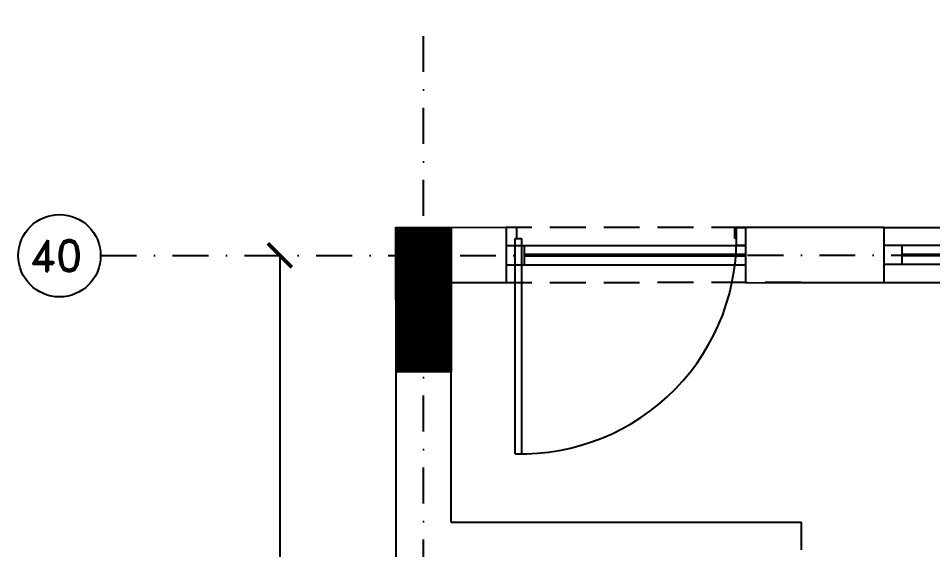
# Model space of a CAD drawing. Extents: x -437689 to -407696, y -55787 to -37037.
# Drawn here: x -425697 to -423787, y -47904 to -46795 of the extents above; entities that cross this region are included whole.
import ezdxf

# ---------------------------------------------------------------- set-up
doc = ezdxf.new("R2010")
doc.units = 0
doc.header["$LTSCALE"] = 150
doc.header["$MEASUREMENT"] = 0
for name, pattern in [('CENTER', [2, 1.25, -0.25, 0.25, -0.25]), ('DASHDOT', [1, 0.5, -0.25, 0, -0.25]), ('DASHED', [0.75, 0.5, -0.25]), ('HIDDEN', [9.525, 6.35, -3.175])]:
    doc.linetypes.add(name, pattern=pattern)
doc.layers.get('0').update_dxf_attribs({"linetype": 'CONTINUOUS'})
for name, color, linetype in [('COL', 2, 'CONTINUOUS'), ('DIM-NEW', 7, 'CONTINUOUS'), ('DOOR', 31, 'CONTINUOUS'), ('GRID', 252, 'DASHDOT'), ('TEXT', 7, 'CONTINUOUS'), ('VENT', 8, 'HIDDEN'), ('WALL', 7, 'CONTINUOUS'), ('WIN-1', 56, 'CONTINUOUS')]:
    doc.layers.add(name, color=color, linetype=linetype)
doc.styles.add('ROMAND', font='ROMAND', dxfattribs={"height": 300})

msp = doc.modelspace()

# ---------------------------------------------------------------- linework, layer by layer
at = {"color": 0, "linetype": 'ByBlock', "const_width": 7.5}
msp.add_lwpolyline([(-425125.8, -47314.8), (-425175.8, -47264.8)], dxfattribs=at)
at = {"layer": 'COL'}
for p, q in [((-424908.3, -47232), (-424793.3, -47232)), ((-424908.3, -47232), (-424793.3, -47232)), ((-424908.1, -47532), (-424793.1, -47532)), ((-424908.1, -47532), (-424793.1, -47532))]:
    msp.add_line(p, q, dxfattribs=at)
at = {"layer": 'COL', "const_width": 115}
for points in [[(-424850.8, -47232), (-424850.6, -47532)], [(-424850.6, -47532), (-424850.8, -47232)]]:
    msp.add_lwpolyline(points, dxfattribs=at)
at = {"layer": 'COL'}
for points in [[(-424908.3, -47232), (-424908.1, -47532), (-424908.1, -47532), (-424793.1, -47532), (-424793.3, -47232)], [(-424908.1, -47532), (-424908.3, -47232), (-424908.3, -47232), (-424793.3, -47232), (-424793.1, -47532)]]:
    msp.add_lwpolyline(points, close=True, dxfattribs=at)
at = {"layer": 'DIM-NEW', "color": 252, "linetype": 'CENTER', "ltscale": 900}
msp.add_line((-425150.8, -47289.8), (-425149.6, -50289.8), dxfattribs=at)
at = {"layer": 'DOOR', "color": 8}
for p, q in [((-424655.8, -47231.9), (-424678.3, -47231.9)), ((-424678.3, -47231.9), (-424678.3, -47269.4)), ((-424655.8, -47254.4), (-424655.8, -47231.9)), ((-424200.8, -47231.8), (-424178.3, -47231.8)), ((-424200.8, -47254.3), (-424200.8, -47231.8)), ((-424178.3, -47231.8), (-424178.3, -47269.3)), ((-424659.3, -47703.9), (-424659.5, -47254.4)), ((-424659.5, -47254.4), (-424646.4, -47254.4)), ((-424659.5, -47269.4), (-424659.5, -47254.4)), ((-424659.5, -47254.4), (-424655.8, -47254.4)), ((-424646.4, -47254.4), (-424646.2, -47704.1)), ((-424197, -47254.3), (-424200.8, -47254.3)), ((-424197, -47269.3), (-424197, -47254.3)), ((-424678.3, -47269.4), (-424659.5, -47269.4)), ((-424178.3, -47269.3), (-424197, -47269.3))]:
    msp.add_line(p, q, dxfattribs=at)
msp.add_arc((-424646.4, -47254.4), 449.6, 268.3498, 2.891, dxfattribs=at)
at = {"layer": 'GRID'}
for p, q in [((-424849.1, -51410), (-424850.9, -46795)), ((-425525, -47290.4), (-422650.4, -47288.6))]:
    msp.add_line(p, q, dxfattribs=at)
at = {"layer": 'TEXT', "linetype": 'CONTINUOUS'}
msp.add_circle((-425611, -47290.5), 86, dxfattribs=at)
at = {"layer": 'VENT'}
msp.add_line((-423852, -47269.1), (-423852, -47309.1), dxfattribs=at)
at = {"layer": 'VENT', "const_width": 7.5}
msp.add_lwpolyline([(-423304.4, -47288.9), (-423852, -47289.1)], dxfattribs=at)
at = {"layer": 'WALL', "linetype": 'CONTINUOUS'}
for p, q in [((-424910.9, -47232), (-424830.8, -47232)), ((-424908.3, -47232), (-424793.3, -47232)), ((-424678.3, -47231.9), (-424793.3, -47232)), ((-424793.3, -47232), (-424793.2, -47347)), ((-424678.3, -47231.9), (-424678.2, -47346.9)), ((-423889.5, -47231.6), (-424178.3, -47231.8)), ((-424178.3, -47231.8), (-424178.2, -47346.8)), ((-423889.5, -47231.6), (-424062, -47231.7)), ((-423889.5, -47231.6), (-423889.5, -47346.6)), ((-423889.5, -47231.6), (-423889.5, -47346.6)), ((-424908.2, -47347), (-424908.2, -47503.3)), ((-424678.2, -47346.9), (-424793.2, -47347)), ((-424793, -47847), (-424793.2, -47347)), ((-424178.2, -47346.8), (-423889.5, -47346.6)), ((-424062, -47346.7), (-423889.5, -47346.6)), ((-424061.8, -47846.7), (-424061.8, -47904.2))]:
    msp.add_line(p, q, dxfattribs=at)
at = {"layer": 'WALL', "color": 251, "linetype": 'DASHED'}
for p, q in [((-424062, -47231.7), (-424678.3, -47231.9)), ((-424640.8, -47269.4), (-424640.7, -47309.4)), ((-424062, -47346.7), (-424678.2, -47346.9))]:
    msp.add_line(p, q, dxfattribs=at)
at = {"layer": 'WALL', "color": 251, "linetype": 'CONTINUOUS'}
for p, q in [((-423889.5, -47231.6), (-423266.9, -47231.4)), ((-423889.5, -47346.6), (-423266.8, -47346.4))]:
    msp.add_line(p, q, dxfattribs=at)
at = {"layer": 'WALL'}
for p, q in [((-424907.7, -48742), (-424908.2, -47347)), ((-424793, -47847), (-424793.2, -47347)), ((-424793, -47847), (-424061.8, -47846.7))]:
    msp.add_line(p, q, dxfattribs=at)
at = {"layer": 'WALL', "color": 251, "linetype": 'DASHED', "const_width": 7.5}
msp.add_lwpolyline([(-424640.7, -47289.4), (-424178.2, -47289.3)], dxfattribs=at)
at = {"layer": 'WIN-1'}
for p, q in [((-424678.3, -47269.4), (-424178.3, -47269.3)), ((-423266.9, -47268.9), (-423889.5, -47269.1)), ((-424678.2, -47309.4), (-424178.2, -47309.3)), ((-423266.9, -47308.9), (-423889.5, -47309.1))]:
    msp.add_line(p, q, dxfattribs=at)

# ---------------------------------------------------------------- texts
at = {"layer": 'TEXT', "style": 'ROMAND'}
msp.add_text('40', height=65, dxfattribs=at).set_placement((-425674.2, -47322.9))

doc.saveas('drawing.dxf')
